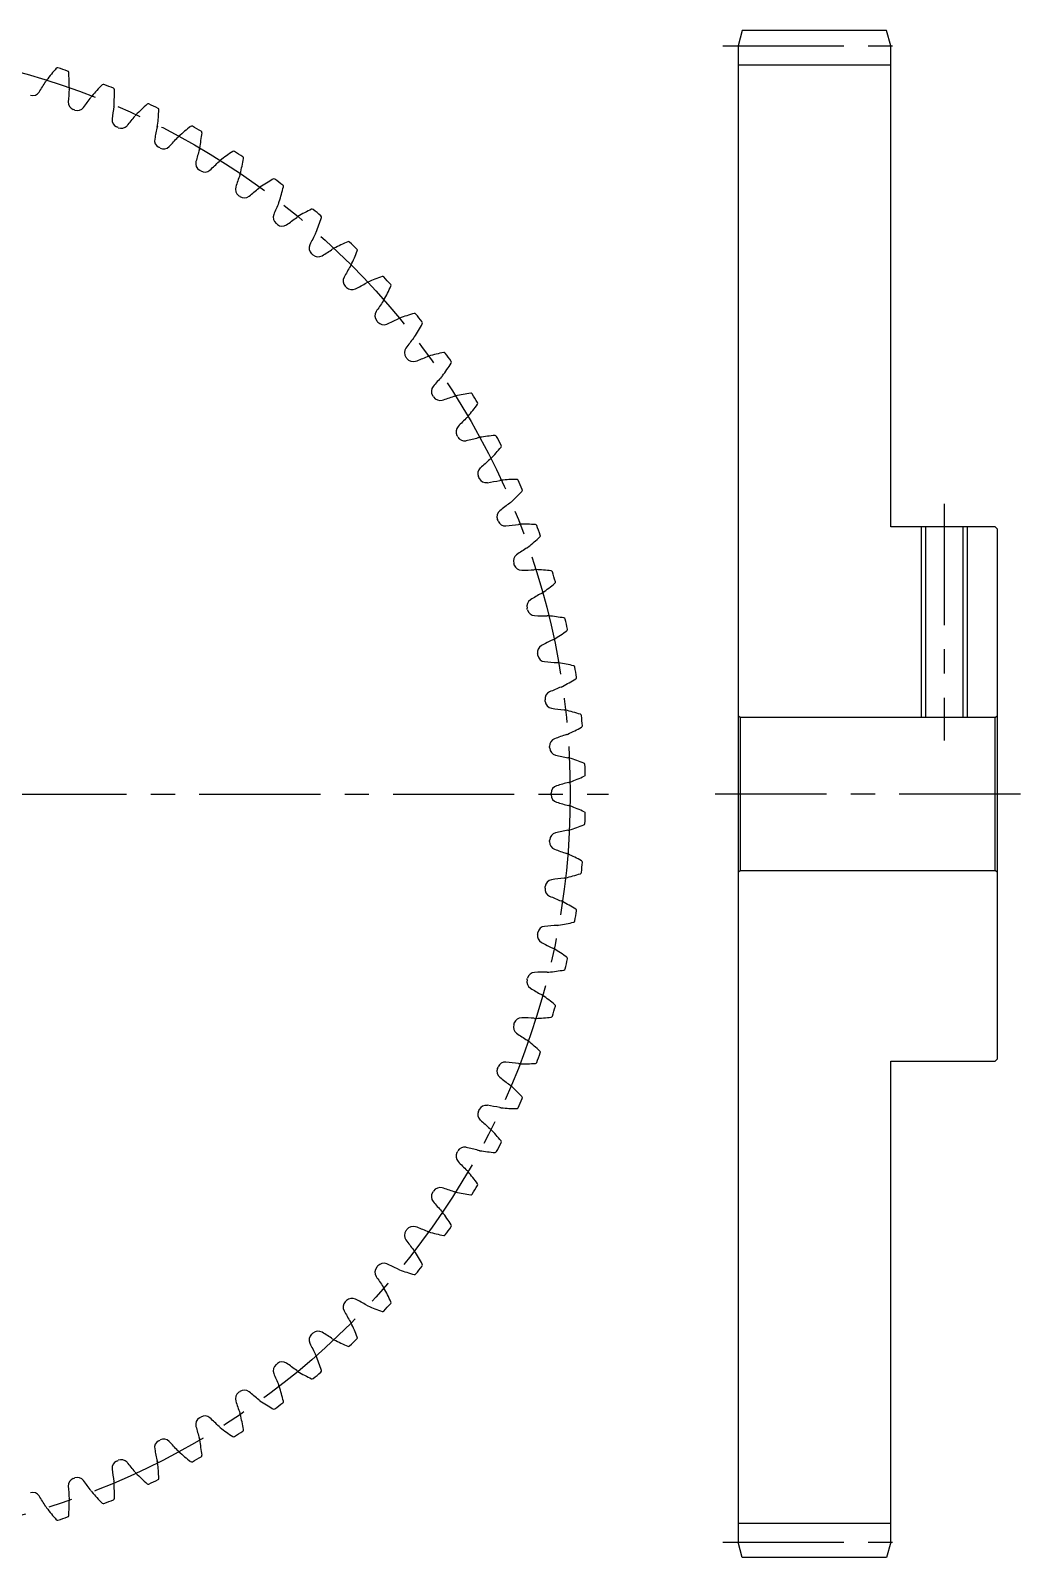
# Model space of a CAD drawing. Extents: x -3 to 257, y -8 to 213.
# Drawn here: x 127.3 to 257, y 10 to 210 of the extents above; entities that cross this region are included whole.
import ezdxf

# ---------------------------------------------------------------- set-up
doc = ezdxf.new("R2010")
doc.units = 0
doc.header["$LTSCALE"] = 0.5
doc.linetypes.add('CENTER', pattern=[50.8, 31.75, -6.35, 6.35, -6.35])
for name, color, linetype in [('MSM_CENTER', 1, 'CENTER'), ('MSM_CONTINUOUS', 7, 'CONTINUOUS'), ('MSM_NARROW', 5, 'CONTINUOUS')]:
    doc.layers.add(name, color=color, linetype=linetype)

msp = doc.modelspace()

# ---------------------------------------------------------------- linework, layer by layer
at = {"layer": 'MSM_CENTER'}
for p, q in [((218, 208), (242, 208)), ((247, 148), (247, 117)), ((-3, 110), (203, 110)), ((257, 110), (217, 110)), ((218, 12), (242, 12))]:
    msp.add_line(p, q, dxfattribs=at)
msp.add_circle((100, 110), 98, dxfattribs=at)
at = {"layer": 'MSM_CONTINUOUS'}
for p, q in [((220.54, 210), (220, 208)), ((239.46, 210), (220.54, 210)), ((240, 208), (239.46, 210)), ((220, 208), (220, 12)), ((240, 145), (240, 208)), ((220, 205.5), (240, 205.5)), ((253.7, 145), (240, 145)), ((244.54, 145), (244.54, 120)), ((249.46, 145), (249.46, 120)), ((254, 144.7), (253.7, 145)), ((254, 75.3), (254, 144.7)), ((220, 120.3), (220.3, 120)), ((253.7, 120), (254, 120.3)), ((220.3, 100), (220.3, 120)), ((253.7, 120), (220.3, 120)), ((253.7, 100), (253.7, 120)), ((220.3, 100), (220, 99.7)), ((220.3, 100), (253.7, 100)), ((254, 99.7), (253.7, 100)), ((240, 12), (240, 75)), ((240, 75), (253.7, 75)), ((253.7, 75), (254, 75.3)), ((220, 14.5), (240, 14.5)), ((220.54, 10), (220, 12)), ((240, 12), (239.46, 10)), ((239.46, 10), (220.54, 10))]:
    msp.add_line(p, q, dxfattribs=at)
for centre, radius, start, end in [((155.32, 183.63), 32.67, 139.0082, 142.551), ((130.81, 204.92), 0.2, 72.0157, 139.0082), ((100, 110), 100, 71.2496, 72.0157), ((132.08, 204.5), 0.2, 4.2571, 71.2496), ((99.7, 202.09), 32.67, 0.7143, 4.2571), ((95.6, 223.4), 39.2, 326.7929, 329.2052), ((130.71, 202.48), 1.66, 142.5507, 149.2049), ((171.35, 198.25), 39.2, 174.0601, 176.4724), ((130.71, 202.48), 1.66, 354.0604, 0.7146), ((159.92, 179.93), 32.67, 135.3347, 138.8776), ((136.83, 202.75), 0.2, 68.3422, 135.3347), ((100, 110), 100, 67.5761, 68.3422), ((138.07, 202.25), 0.2, 0.5836, 67.5761), ((105.6, 201.92), 32.67, 357.0408, 0.5836), ((127.57, 202.48), 1, 253.4016, 326.7929), ((133.22, 200.6), 1, 176.4725, 249.8638), ((102.88, 223.45), 39.2, 323.1194, 325.5318), ((136.57, 200.32), 1.66, 138.8773, 145.5315), ((176.86, 193.5), 39.2, 170.3866, 172.799), ((136.57, 200.32), 1.66, 350.3869, 357.0411), ((164.28, 175.95), 32.67, 131.6613, 135.2041), ((142.7, 200.2), 0.2, 64.6688, 131.6613), ((100, 110), 100, 63.9027, 64.6688), ((100, 110), 95.5, 69.7281, 69.8638), ((133.43, 200.52), 1, 249.7281, 323.1194), ((138.96, 198.29), 1, 172.799, 246.1903), ((110.14, 223.03), 39.2, 319.4459, 321.8583), ((142.28, 197.79), 1.66, 135.2038, 141.858), ((111.48, 201.38), 32.67, 353.3673, 356.9102), ((143.9, 199.63), 0.2, 356.9102, 63.9027), ((100, 110), 95.5, 66.0546, 66.1903), ((139.17, 198.19), 1, 246.0546, 319.4459), ((182.05, 188.4), 39.2, 166.7131, 169.1255), ((142.28, 197.79), 1.66, 346.7134, 353.3676), ((117.36, 222.15), 39.2, 315.7725, 318.1848), ((147.82, 194.9), 1.66, 131.5303, 138.1845), ((168.37, 171.69), 32.67, 127.9878, 131.5306), ((148.39, 197.28), 0.2, 60.9953, 127.9878), ((100, 110), 100, 60.2292, 60.9953), ((117.31, 200.45), 32.67, 349.6939, 353.2367), ((149.55, 196.63), 0.2, 353.2367, 60.2292), ((144.53, 195.61), 1, 169.1255, 242.5168), ((100, 110), 95.5, 62.3811, 62.5168), ((144.74, 195.5), 1, 242.3812, 315.7725), ((186.9, 182.98), 39.2, 163.0397, 165.452), ((147.82, 194.9), 1.66, 343.04, 349.6942), ((172.19, 167.19), 32.67, 124.3143, 127.8571), ((153.88, 194), 0.2, 57.3218, 124.3143), ((100, 110), 100, 56.5557, 57.3218), ((149.93, 192.58), 1, 165.4521, 238.8434), ((124.51, 220.81), 39.2, 312.099, 314.5113), ((153.16, 191.67), 1.66, 127.8568, 134.5111), ((123.07, 199.16), 32.67, 346.0204, 349.5632), ((155, 193.28), 0.2, 349.5632, 56.5557), ((100, 110), 95.5, 58.7077, 58.8434), ((150.12, 192.46), 1, 238.7077, 312.099), ((191.4, 177.27), 39.2, 159.3662, 161.7786), ((153.16, 191.67), 1.66, 339.3665, 346.0207), ((175.7, 162.44), 32.67, 120.6409, 124.1837), ((159.16, 190.38), 0.2, 53.6484, 120.6409), ((100, 110), 100, 52.8823, 53.6484), ((155.12, 189.21), 1, 161.7786, 235.1699), ((100, 110), 95.5, 55.0342, 55.1699), ((155.3, 189.08), 1, 235.0342, 308.4255), ((131.56, 219.01), 39.2, 308.4255, 310.8379), ((158.28, 188.09), 1.66, 124.1834, 130.8376), ((128.74, 197.5), 32.67, 342.3469, 345.8898), ((160.22, 189.58), 0.2, 345.8898, 52.8823), ((195.52, 171.27), 39.2, 155.6927, 158.1051), ((158.28, 188.09), 1.66, 335.693, 342.3472), ((178.91, 157.49), 32.67, 116.9674, 120.5102), ((164.18, 186.42), 0.2, 49.9749, 116.9674), ((100, 110), 100, 49.2088, 49.9749), ((160.08, 185.52), 1, 158.1051, 231.4964), ((100, 110), 95.5, 51.3607, 51.4964), ((160.26, 185.38), 1, 231.3607, 304.752), ((138.48, 216.76), 39.2, 304.752, 307.1644), ((163.17, 184.2), 1.66, 120.5099, 127.1641), ((134.28, 195.47), 32.67, 338.6735, 342.2163), ((165.2, 185.56), 0.2, 342.2163, 49.2088), ((199.25, 165.03), 39.2, 152.0193, 154.4316), ((163.17, 184.2), 1.66, 332.0196, 338.6738), ((181.79, 152.33), 32.67, 113.2939, 116.8367), ((168.95, 182.15), 0.2, 46.3014, 113.2939), ((100, 110), 100, 45.5353, 46.3014), ((164.79, 181.51), 1, 154.4316, 227.8229), ((100, 110), 95.5, 47.6873, 47.8229), ((164.96, 181.36), 1, 227.6873, 301.0786), ((145.24, 214.08), 39.2, 301.0786, 303.4909), ((167.79, 180), 1.66, 116.8364, 123.4907), ((139.69, 193.1), 32.67, 335, 338.5428), ((169.91, 181.23), 0.2, 338.543, 45.5353), ((202.57, 158.55), 39.2, 148.3458, 150.7582), ((167.79, 180), 1.66, 328.3461, 335.0003), ((169.24, 177.22), 1, 150.7582, 224.1494), ((100, 110), 95.5, 44.0138, 44.1495), ((169.4, 177.05), 1, 224.0138, 297.4051), ((151.82, 210.96), 39.2, 297.4051, 299.8175), ((172.14, 175.51), 1.66, 113.163, 119.8172), ((184.33, 147.01), 32.67, 109.6204, 113.1633), ((173.43, 177.59), 0.2, 42.6279, 109.6204), ((100, 110), 100, 41.8619, 42.6279), ((144.93, 190.39), 32.67, 331.3265, 334.8694), ((174.33, 176.6), 0.2, 334.8695, 41.8619), ((205.47, 151.88), 39.2, 144.6723, 147.0847), ((172.14, 175.51), 1.66, 324.6726, 331.3268), ((173.41, 172.64), 1, 147.0847, 220.4759), ((158.18, 207.44), 39.2, 293.7316, 296.144), ((176.18, 170.76), 1.66, 109.4895, 116.1437), ((186.53, 141.53), 32.67, 105.947, 109.4898), ((177.61, 172.74), 0.2, 38.9545, 105.947), ((100, 110), 100, 38.1884, 38.9545), ((100, 110), 95.5, 40.3403, 40.476), ((173.55, 172.47), 1, 220.3403, 293.7316), ((149.99, 187.34), 32.67, 327.6531, 331.1959), ((178.44, 171.7), 0.2, 331.1959, 38.1884), ((177.27, 167.81), 1, 143.4112, 216.8025), ((207.94, 145.04), 39.2, 140.9989, 143.4112), ((176.18, 170.76), 1.66, 320.9991, 327.6534), ((100, 110), 95.5, 36.6668, 36.8025), ((177.4, 167.63), 1, 216.6669, 290.0582), ((164.3, 203.51), 39.2, 290.0582, 292.4705), ((179.92, 165.75), 1.66, 105.816, 112.4702), ((188.37, 135.92), 32.67, 102.2735, 105.8163), ((154.84, 183.98), 32.67, 323.9796, 327.5224), ((181.47, 167.64), 0.2, 35.281, 102.2735), ((100, 110), 100, 34.5149, 35.281), ((182.23, 166.55), 0.2, 327.5224, 34.5149), ((209.96, 138.05), 39.2, 137.3254, 139.7378), ((179.92, 165.75), 1.66, 317.3257, 323.9799), ((180.81, 162.74), 1, 139.7378, 213.1291), ((100, 110), 95.5, 32.9934, 33.1291), ((180.94, 162.55), 1, 212.9934, 286.3847), ((170.16, 199.2), 39.2, 286.3847, 288.7971), ((183.33, 160.51), 1.66, 102.1426, 108.7968), ((189.85, 130.2), 32.67, 98.6, 102.1429), ((185, 162.3), 0.2, 31.6075, 98.6), ((100, 110), 100, 30.8414, 31.6075), ((159.47, 180.32), 32.67, 320.3061, 323.8489), ((185.69, 161.16), 0.2, 323.8491, 30.8414), ((184.03, 157.45), 1, 136.0643, 209.4556), ((211.53, 130.95), 39.2, 133.6519, 136.0643), ((183.33, 160.51), 1.66, 313.6522, 320.3064), ((100, 110), 95.5, 29.3199, 29.4556), ((184.14, 157.25), 1, 209.3199, 282.7112), ((175.73, 194.52), 39.2, 282.7112, 285.1236), ((186.39, 155.07), 1.66, 98.4691, 105.1233), ((190.96, 124.41), 32.67, 94.9266, 98.4694), ((188.17, 156.75), 0.2, 27.9341, 94.9266), ((100, 110), 100, 27.168, 27.9341), ((163.85, 176.36), 32.67, 316.6327, 320.1755), ((188.79, 155.57), 0.2, 320.1757, 27.168), ((186.89, 151.97), 1, 132.3908, 205.7821), ((212.65, 123.76), 39.2, 129.9784, 132.3908), ((186.39, 155.07), 1.66, 309.9787, 316.6329), ((100, 110), 95.5, 25.6464, 25.7821), ((186.99, 151.77), 1, 205.6465, 279.0378), ((180.99, 189.49), 39.2, 279.0378, 281.4501), ((189.1, 149.44), 1.66, 94.7956, 101.4498), ((191.7, 118.55), 32.67, 91.2531, 94.7959), ((190.99, 151.01), 0.2, 24.2606, 91.2531), ((100, 110), 100, 23.4945, 24.2606), ((213.3, 116.51), 39.2, 126.305, 128.7173), ((189.1, 149.44), 1.66, 306.3053, 312.9595), ((167.98, 172.13), 32.67, 312.9592, 316.502), ((191.53, 149.79), 0.2, 316.502, 23.4945), ((189.4, 146.32), 1, 128.7174, 202.1087), ((100, 110), 95.5, 21.973, 22.1087), ((189.49, 146.11), 1, 201.973, 275.3643), ((185.92, 184.14), 39.2, 275.3643, 277.7767), ((191.45, 143.65), 1.66, 91.1222, 97.7764), ((192.06, 112.66), 32.67, 87.5796, 91.1224), ((193.43, 145.09), 0.2, 20.5871, 87.5796), ((100, 110), 100, 19.821, 20.5871), ((213.48, 109.24), 39.2, 122.6315, 125.0439), ((191.45, 143.65), 1.66, 302.6318, 309.286), ((171.82, 167.65), 32.67, 309.2857, 312.8285), ((193.89, 143.84), 0.2, 312.8285, 19.821), ((191.55, 140.52), 1, 125.0439, 198.4352), ((100, 110), 95.5, 18.2995, 18.4352), ((191.62, 140.3), 1, 198.2995, 271.6908), ((190.49, 178.48), 39.2, 271.6908, 274.1032), ((193.42, 137.73), 1.66, 87.4487, 94.1029), ((192.04, 106.75), 32.67, 83.9062, 87.449), ((195.48, 139.03), 0.2, 16.9137, 83.9062), ((100, 110), 100, 16.1476, 16.9137), ((213.2, 101.97), 39.2, 118.958, 121.3704), ((193.42, 137.73), 1.66, 298.9583, 305.6125), ((175.36, 162.93), 32.67, 305.6122, 309.1551), ((195.86, 137.76), 0.2, 309.1551, 16.1476), ((193.31, 134.59), 1, 121.3704, 194.7617), ((100, 110), 95.5, 14.626, 14.7617), ((193.37, 134.37), 1, 194.626, 268.0173), ((194.69, 172.54), 39.2, 268.0173, 270.4297), ((195, 131.68), 1.66, 83.7752, 90.4294), ((191.64, 100.86), 32.67, 80.2327, 83.7755), ((197.15, 132.86), 0.2, 13.2402, 80.2327), ((100, 110), 100, 12.4741, 13.2402), ((212.45, 94.74), 39.2, 115.2846, 117.6969), ((195, 131.68), 1.66, 295.2849, 301.9391), ((178.6, 157.99), 32.67, 301.9388, 305.4816), ((197.44, 131.56), 0.2, 305.4816, 12.4741), ((194.7, 128.56), 1, 117.697, 191.0883), ((100, 110), 95.5, 10.9526, 11.0883), ((194.74, 128.33), 1, 190.9526, 264.3439), ((198.51, 166.35), 39.2, 264.3439, 266.7562), ((196.19, 125.55), 1.66, 80.1018, 86.756), ((190.87, 95.01), 32.67, 76.5592, 80.102), ((198.41, 126.59), 0.2, 9.5667, 76.5592), ((100, 110), 100, 8.8006, 9.5667), ((211.24, 87.56), 39.2, 111.6111, 114.0235), ((196.19, 125.55), 1.66, 291.6114, 298.2656), ((181.51, 152.86), 32.67, 298.2653, 301.8081), ((198.63, 125.27), 0.2, 301.8083, 8.8006), ((195.69, 122.45), 1, 114.0235, 187.4148), ((100, 110), 95.5, 7.2791, 7.4148), ((195.72, 122.23), 1, 187.2791, 260.6704), ((201.92, 159.92), 39.2, 260.6704, 263.0828), ((196.99, 119.36), 1.66, 76.4283, 83.0825), ((189.72, 89.22), 32.67, 72.8857, 76.4286), ((199.27, 120.25), 0.2, 5.8933, 72.8857), ((100, 110), 100, 5.1272, 5.8933), ((184.09, 147.55), 32.67, 294.5918, 298.1347), ((199.4, 118.92), 0.2, 298.1349, 5.1272), ((196.29, 116.3), 1, 110.35, 183.7413), ((100, 110), 95.5, 3.6056, 3.7413), ((196.31, 116.07), 1, 183.6056, 256.9969), ((209.58, 80.48), 39.2, 107.9376, 110.35), ((196.99, 119.36), 1.66, 287.9379, 294.5921), ((204.9, 153.29), 39.2, 256.9969, 259.4093), ((197.39, 113.12), 1.66, 72.7548, 79.409), ((188.2, 83.51), 32.67, 69.2123, 72.7551), ((199.73, 113.87), 0.2, 2.2198, 69.2123), ((186.32, 142.08), 32.67, 290.9184, 294.4612), ((199.77, 112.53), 0.2, 294.4612, 1.4537), ((100, 110), 100, 1.4537, 2.2198), ((196.5, 110.11), 1, 106.6765, 180.0678), ((100, 110), 95.5, 359.9322, 0.0678), ((207.46, 73.52), 39.2, 104.2642, 106.6765), ((197.39, 113.12), 1.66, 284.2644, 290.9187), ((196.5, 109.89), 1, 179.9322, 253.3235), ((207.46, 146.48), 39.2, 253.3235, 255.7358), ((197.39, 106.88), 1.66, 69.0813, 75.7356), ((186.32, 77.92), 32.67, 65.5388, 69.0816), ((199.73, 106.13), 0.2, 290.7877, 357.7802), ((199.77, 107.47), 0.2, 358.5463, 65.5388), ((100, 110), 100, 357.7802, 358.5463), ((196.31, 103.93), 1, 103.0031, 176.3944), ((204.9, 66.71), 39.2, 100.5907, 103.0031), ((197.39, 106.88), 1.66, 280.591, 287.2452), ((188.2, 136.49), 32.67, 287.2449, 290.7877), ((196.29, 103.7), 1, 176.2587, 249.65), ((100, 110), 95.5, 356.2587, 356.3944), ((209.58, 139.52), 39.2, 249.65, 252.0624), ((196.99, 100.64), 1.66, 65.4079, 72.0621), ((184.09, 72.45), 32.67, 61.8653, 65.4082), ((100, 110), 100, 354.1067, 354.8728), ((199.4, 101.08), 0.2, 354.8728, 61.8653), ((195.72, 97.77), 1, 99.3296, 172.7209), ((201.92, 60.08), 39.2, 96.9172, 99.3296), ((196.99, 100.64), 1.66, 276.9175, 283.5717), ((189.72, 130.78), 32.67, 283.5714, 287.1143), ((199.27, 99.75), 0.2, 287.1144, 354.1067), ((195.69, 97.55), 1, 172.5852, 245.9765), ((100, 110), 95.5, 352.5852, 352.7209), ((211.24, 132.44), 39.2, 245.9765, 248.3889), ((196.19, 94.45), 1.66, 61.7344, 68.3886), ((181.51, 67.14), 32.67, 58.1919, 61.7347), ((100, 110), 100, 350.4333, 351.1994), ((198.63, 94.73), 0.2, 351.1994, 58.1919), ((194.74, 91.67), 1, 95.6561, 169.0474), ((198.51, 53.65), 39.2, 93.2438, 95.6561), ((196.19, 94.45), 1.66, 273.244, 279.8982), ((190.87, 124.99), 32.67, 279.898, 283.4408), ((198.41, 93.41), 0.2, 283.4408, 350.4333), ((194.7, 91.44), 1, 168.9118, 242.3031), ((100, 110), 95.5, 348.9117, 349.0474), ((212.45, 125.26), 39.2, 242.3031, 244.7154), ((195, 88.32), 1.66, 58.0609, 64.7151), ((178.6, 62.01), 32.67, 54.5184, 58.0612), ((100, 110), 100, 346.7598, 347.5259), ((197.44, 88.44), 0.2, 347.5259, 54.5184), ((193.37, 85.63), 1, 91.9827, 165.374), ((194.69, 47.46), 39.2, 89.5703, 91.9827), ((195, 88.32), 1.66, 269.5706, 276.2248), ((191.64, 119.14), 32.67, 276.2245, 279.7673), ((197.15, 87.14), 0.2, 279.7673, 346.7598), ((193.31, 85.41), 1, 165.2383, 238.6296), ((100, 110), 95.5, 345.2383, 345.374), ((213.2, 118.03), 39.2, 238.6296, 241.042), ((193.42, 82.27), 1.66, 54.3874, 61.0417), ((175.36, 57.07), 32.67, 50.8449, 54.3878), ((100, 110), 100, 343.0863, 343.8524), ((195.86, 82.24), 0.2, 343.8524, 50.8449), ((100, 110), 95.5, 341.5648, 341.7005), ((191.62, 79.7), 1, 88.3092, 161.7005), ((190.49, 41.52), 39.2, 85.8968, 88.3092), ((193.42, 82.27), 1.66, 265.8971, 272.5513), ((192.04, 113.25), 32.67, 272.551, 276.0938), ((195.48, 80.97), 0.2, 276.0938, 343.0863), ((191.55, 79.48), 1, 161.5648, 234.9561), ((213.48, 110.76), 39.2, 234.9561, 237.3685), ((191.45, 76.35), 1.66, 50.714, 57.3682), ((171.82, 52.35), 32.67, 47.1715, 50.7143), ((100, 110), 100, 339.4129, 340.179), ((193.89, 76.16), 0.2, 340.179, 47.1715), ((189.4, 73.68), 1, 157.8913, 231.2827), ((100, 110), 95.5, 337.8913, 338.027), ((189.49, 73.89), 1, 84.6357, 158.027), ((185.92, 35.86), 39.2, 82.2233, 84.6357), ((191.45, 76.35), 1.66, 262.2236, 268.8778), ((192.06, 107.34), 32.67, 268.8776, 272.4204), ((193.43, 74.91), 0.2, 272.4204, 339.4129), ((213.3, 103.49), 39.2, 231.2827, 233.695), ((189.1, 70.56), 1.66, 47.0405, 53.6947), ((167.98, 47.87), 32.67, 43.498, 47.0408), ((100, 110), 100, 335.7394, 336.5055), ((191.53, 70.21), 0.2, 336.5055, 43.498), ((186.89, 68.03), 1, 154.2179, 227.6092), ((100, 110), 95.5, 334.2179, 334.3536), ((186.99, 68.23), 1, 80.9623, 154.3536), ((180.99, 30.51), 39.2, 78.5499, 80.9622), ((189.1, 70.56), 1.66, 258.5502, 265.2044), ((191.7, 101.45), 32.67, 265.2041, 268.7469), ((190.99, 68.99), 0.2, 268.7469, 335.7394), ((212.65, 96.24), 39.2, 227.6092, 230.0216), ((186.39, 64.93), 1.66, 43.3671, 50.0213), ((163.85, 43.64), 32.67, 39.8245, 43.3673), ((100, 110), 100, 332.0659, 332.832), ((188.79, 64.43), 0.2, 332.832, 39.8245), ((184.03, 62.55), 1, 150.5444, 223.9357), ((100, 110), 95.5, 330.5444, 330.6801), ((184.14, 62.75), 1, 77.2888, 150.6801), ((175.73, 25.48), 39.2, 74.8764, 77.2888), ((186.39, 64.93), 1.66, 254.8767, 261.5309), ((190.96, 95.59), 32.67, 261.5306, 265.0734), ((188.17, 63.25), 0.2, 265.0736, 332.0659), ((211.53, 89.05), 39.2, 223.9357, 226.3481), ((183.33, 59.49), 1.66, 39.6936, 46.3478), ((159.47, 39.68), 32.67, 36.1511, 39.6939), ((180.94, 57.45), 1, 73.6153, 147.0066), ((170.16, 20.8), 39.2, 71.2029, 73.6153), ((100, 110), 100, 328.3925, 329.1586), ((185.69, 58.84), 0.2, 329.1586, 36.1511), ((180.81, 57.26), 1, 146.8709, 220.2622), ((100, 110), 95.5, 326.8709, 327.0066), ((209.96, 81.95), 39.2, 220.2622, 222.6746), ((183.33, 59.49), 1.66, 251.2032, 257.8574), ((189.85, 89.8), 32.67, 257.8571, 261.4), ((185, 57.7), 0.2, 261.4, 328.3925), ((179.92, 54.25), 1.66, 36.0201, 42.6743), ((154.84, 36.02), 32.67, 32.4776, 36.0204), ((177.27, 52.19), 1, 143.1975, 216.5888), ((100, 110), 95.5, 323.1975, 323.3332), ((177.4, 52.37), 1, 69.9419, 143.3332), ((164.3, 16.49), 39.2, 67.5295, 69.9418), ((179.92, 54.25), 1.66, 247.5298, 254.184), ((188.37, 84.08), 32.67, 254.1837, 257.7265), ((181.47, 52.36), 0.2, 257.7267, 324.719), ((100, 110), 100, 324.719, 325.4851), ((182.23, 53.45), 0.2, 325.4851, 32.4776), ((207.94, 74.96), 39.2, 216.5888, 219.0011), ((176.18, 49.24), 1.66, 32.3466, 39.0009), ((149.99, 32.66), 32.67, 28.8041, 32.3469), ((173.41, 47.36), 1, 139.524, 212.9153), ((100, 110), 95.5, 319.524, 319.6597), ((173.55, 47.53), 1, 66.2684, 139.6597), ((158.18, 12.56), 39.2, 63.856, 66.2684), ((100, 110), 100, 321.0455, 321.8116), ((178.44, 48.3), 0.2, 321.8116, 28.8041), ((205.47, 68.12), 39.2, 212.9153, 215.3277), ((176.18, 49.24), 1.66, 243.8563, 250.5105), ((186.53, 78.47), 32.67, 250.5102, 254.053), ((177.61, 47.26), 0.2, 254.0532, 321.0455), ((172.14, 44.49), 1.66, 28.6732, 35.3274), ((144.93, 29.61), 32.67, 25.1306, 28.6735), ((169.24, 42.78), 1, 135.8505, 209.2418), ((202.57, 61.45), 39.2, 209.2418, 211.6542), ((100, 110), 95.5, 315.8505, 315.9862), ((169.4, 42.95), 1, 62.5949, 135.9862), ((151.82, 9.04), 39.2, 60.1825, 62.5949), ((172.14, 44.49), 1.66, 240.1828, 246.837), ((184.33, 72.99), 32.67, 246.8367, 250.3796), ((173.43, 42.41), 0.2, 250.3796, 317.3721), ((100, 110), 100, 317.3721, 318.1381), ((174.33, 43.4), 0.2, 318.1381, 25.1306), ((167.79, 40), 1.66, 24.9997, 31.6539), ((139.69, 26.9), 32.67, 21.4572, 25), ((164.79, 38.49), 1, 132.1771, 205.5684), ((199.25, 54.97), 39.2, 205.5684, 207.9807), ((100, 110), 95.5, 312.1771, 312.3127), ((164.96, 38.64), 1, 58.9214, 132.3127), ((145.24, 5.92), 39.2, 56.5091, 58.9214), ((167.79, 40), 1.66, 236.5093, 243.1636), ((181.79, 67.67), 32.67, 243.1633, 246.7061), ((100, 110), 100, 313.6986, 314.4647), ((169.91, 38.77), 0.2, 314.4647, 21.4572), ((163.17, 35.8), 1.66, 21.3262, 27.9804), ((134.28, 24.53), 32.67, 17.7837, 21.3265), ((168.95, 37.85), 0.2, 246.7063, 313.6986), ((160.08, 34.48), 1, 128.5036, 201.8949), ((195.52, 48.73), 39.2, 201.8949, 204.3073), ((100, 110), 95.5, 308.5036, 308.6393), ((160.26, 34.62), 1, 55.248, 128.6393), ((138.48, 3.24), 39.2, 52.8356, 55.248), ((163.17, 35.8), 1.66, 232.8359, 239.4901), ((178.91, 62.51), 32.67, 239.4898, 243.0326), ((100, 110), 100, 310.0251, 310.7912), ((165.2, 34.44), 0.2, 310.7912, 17.7837), ((158.28, 31.91), 1.66, 17.6527, 24.307), ((128.74, 22.5), 32.67, 14.1102, 17.6531), ((164.18, 33.58), 0.2, 243.0328, 310.0251), ((155.12, 30.79), 1, 124.8301, 198.2214), ((191.4, 42.73), 39.2, 198.2214, 200.6338), ((100, 110), 95.5, 304.8301, 304.9658), ((155.3, 30.92), 1, 51.5745, 124.9658), ((131.56, 0.99), 39.2, 49.1621, 51.5745), ((158.28, 31.91), 1.66, 229.1624, 235.8166), ((175.7, 57.56), 32.67, 235.8163, 239.3591), ((100, 110), 100, 306.3516, 307.1177), ((160.22, 30.42), 0.2, 307.1177, 14.1102), ((149.93, 27.42), 1, 121.1567, 194.548), ((100, 110), 95.5, 301.1566, 301.2923), ((150.12, 27.54), 1, 47.901, 121.2923), ((124.51, -0.81), 39.2, 45.4887, 47.901), ((153.16, 28.33), 1.66, 13.9793, 20.6335), ((123.07, 20.84), 32.67, 10.4368, 13.9796), ((159.16, 29.62), 0.2, 239.3591, 306.3516), ((186.9, 37.02), 39.2, 194.548, 196.9603), ((153.16, 28.33), 1.66, 225.4889, 232.1431), ((172.19, 52.81), 32.67, 232.1429, 235.6857), ((100, 110), 100, 302.6782, 303.4443), ((155, 26.72), 0.2, 303.4443, 10.4368), ((144.53, 24.39), 1, 117.4832, 190.8745), ((182.05, 31.6), 39.2, 190.8745, 193.2869), ((100, 110), 95.5, 297.4832, 297.6189), ((144.74, 24.5), 1, 44.2276, 117.6189), ((117.36, -2.15), 39.2, 41.8152, 44.2276), ((147.82, 25.1), 1.66, 10.3058, 16.96), ((117.31, 19.55), 32.67, 6.7633, 10.3061), ((153.88, 26), 0.2, 235.6859, 302.6782), ((138.96, 21.71), 1, 113.8097, 187.201), ((100, 110), 95.5, 293.8097, 293.9454), ((139.17, 21.81), 1, 40.5541, 113.9453), ((110.14, -3.03), 39.2, 38.1417, 40.5541), ((142.28, 22.21), 1.66, 6.6323, 13.2866), ((111.48, 18.62), 32.67, 3.0898, 6.6327), ((147.82, 25.1), 1.66, 221.8155, 228.4697), ((168.37, 48.31), 32.67, 228.4694, 232.0122), ((148.39, 22.72), 0.2, 232.0124, 299.0047), ((100, 110), 100, 299.0047, 299.7708), ((149.55, 23.37), 0.2, 299.7708, 6.7633), ((133.22, 19.4), 1, 110.1362, 183.5276), ((100, 110), 95.5, 290.1362, 290.2719), ((133.43, 19.48), 1, 36.8806, 110.2719), ((102.88, -3.45), 39.2, 34.4682, 36.8806), ((176.86, 26.5), 39.2, 187.201, 189.6134), ((142.28, 22.21), 1.66, 218.142, 224.7962), ((164.28, 44.05), 32.67, 224.7959, 228.3387), ((100, 110), 100, 295.3312, 296.0973), ((143.9, 20.37), 0.2, 296.0973, 3.0898), ((127.57, 17.52), 1, 33.2072, 106.5984), ((95.6, -3.4), 39.2, 30.7948, 33.2071), ((171.35, 21.75), 39.2, 183.5276, 185.9399), ((136.57, 19.68), 1.66, 214.4685, 221.1227), ((159.92, 40.07), 32.67, 221.1224, 224.6653), ((136.57, 19.68), 1.66, 2.9589, 9.6131), ((105.6, 18.08), 32.67, 359.4164, 2.9592), ((142.7, 19.8), 0.2, 228.3387, 295.3312), ((130.71, 17.52), 1.66, 210.7951, 217.4493), ((155.32, 36.37), 32.67, 217.449, 220.9918), ((99.7, 17.91), 32.67, 355.7429, 359.2857), ((130.71, 17.52), 1.66, 359.2854, 5.9396), ((136.83, 17.25), 0.2, 224.6655, 291.6578), ((100, 110), 100, 291.6578, 292.4239), ((138.07, 17.75), 0.2, 292.4239, 359.4164), ((130.81, 15.08), 0.2, 220.9918, 287.9843), ((100, 110), 100, 287.9843, 288.7504), ((132.08, 15.5), 0.2, 288.7504, 355.7429)]:
    msp.add_arc(centre, radius, start, end, dxfattribs=at)
at = {"layer": 'MSM_NARROW'}
for p, q in [((244, 145), (244, 120)), ((250, 145), (250, 120))]:
    msp.add_line(p, q, dxfattribs=at)

doc.saveas('drawing.dxf')
